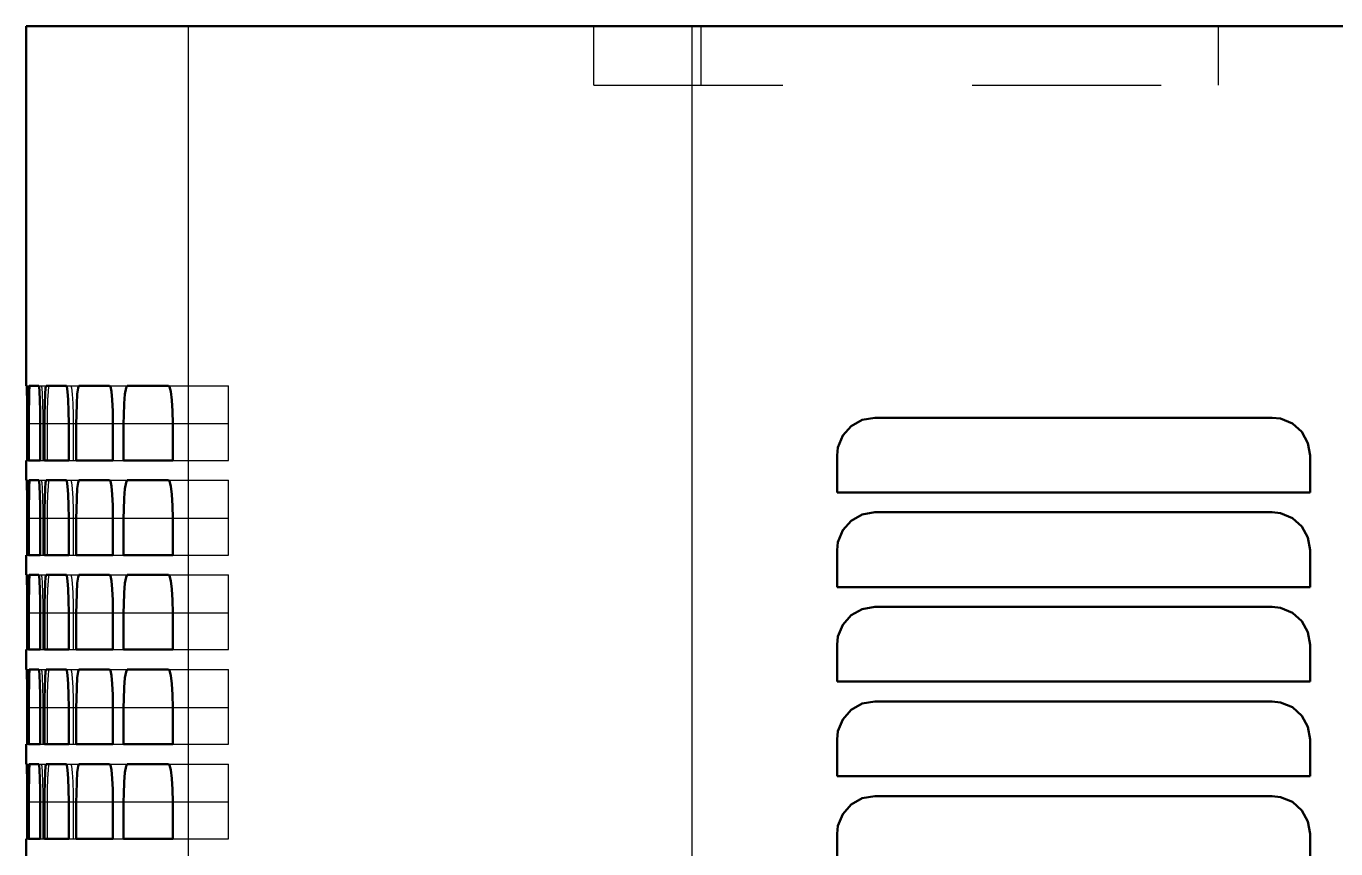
# Model space of a CAD drawing. Header units: inches. Extents: x -0.3 to 35.5, y 0 to 35.9.
# Drawn here: x -0.27 to 6.65, y 30.8 to 35.15 of the extents above; entities that cross this region are included whole.
import ezdxf

# ---------------------------------------------------------------- set-up
doc = ezdxf.new("R2010")
doc.units = ezdxf.units.IN
doc.header["$MEASUREMENT"] = 0
doc.linetypes.add('Dashed', pattern=[2, 1, -1])
for name, color, linetype, lineweight in [('AM_0', 7, 'Continuous', 50), ('AM_4', 3, 'Continuous', 25), ('AM_9', 6, 'Dashed', 25)]:
    doc.layers.add(name, color=color, linetype=linetype, lineweight=lineweight)

msp = doc.modelspace()

# ---------------------------------------------------------------- linework, layer by layer
at = {"layer": 'AM_0'}
for p, q in [((-0.27, 35.15), (35.27, 35.15)), ((-0.27, 35.15), (-0.27, 33.25)), ((-0.2669, 33.25), (-0.27, 33.25)), ((-0.2032, 33.25), (-0.255, 33.25)), ((-0.0573, 33.25), (-0.1644, 33.25)), ((0.171, 33.25), (0.0085, 33.25)), ((0.4823, 33.25), (0.2639, 33.25)), ((-0.2652, 32.855), (-0.2652, 33.05)), ((-0.258, 33.05), (-0.258, 32.855)), ((-0.1963, 32.855), (-0.1963, 33.05)), ((-0.1727, 33.05), (-0.1727, 32.855)), ((-0.0452, 32.855), (-0.0452, 33.05)), ((-0.0051, 33.05), (-0.0051, 32.855)), ((0.1884, 32.855), (0.1884, 33.05)), ((0.2451, 33.05), (0.2451, 32.855)), ((0.505, 32.855), (0.505, 33.05)), ((6.316, 33.081), (4.216, 33.081)), ((4.016, 32.881), (4.016, 32.686)), ((6.516, 32.686), (6.516, 32.881)), ((-0.27, 32.855), (-0.2652, 32.855)), ((-0.27, 32.855), (-0.27, 32.75)), ((-0.258, 32.855), (-0.1963, 32.855)), ((-0.1727, 32.855), (-0.0452, 32.855)), ((-0.0051, 32.855), (0.1884, 32.855)), ((0.2451, 32.855), (0.505, 32.855)), ((-0.2669, 32.75), (-0.27, 32.75)), ((-0.2032, 32.75), (-0.255, 32.75)), ((-0.0573, 32.75), (-0.1644, 32.75)), ((0.171, 32.75), (0.0085, 32.75)), ((0.4823, 32.75), (0.2639, 32.75)), ((4.016, 32.686), (6.516, 32.686)), ((-0.2652, 32.355), (-0.2652, 32.55)), ((-0.258, 32.55), (-0.258, 32.355)), ((-0.1963, 32.355), (-0.1963, 32.55)), ((-0.1727, 32.55), (-0.1727, 32.355)), ((-0.0452, 32.355), (-0.0452, 32.55)), ((-0.0051, 32.55), (-0.0051, 32.355)), ((0.1884, 32.355), (0.1884, 32.55)), ((0.2451, 32.55), (0.2451, 32.355)), ((0.505, 32.355), (0.505, 32.55)), ((6.316, 32.581), (4.216, 32.581)), ((-0.27, 32.355), (-0.2652, 32.355)), ((-0.27, 32.355), (-0.27, 32.25)), ((-0.258, 32.355), (-0.1963, 32.355)), ((-0.1727, 32.355), (-0.0452, 32.355)), ((-0.0051, 32.355), (0.1884, 32.355)), ((0.2451, 32.355), (0.505, 32.355)), ((4.016, 32.381), (4.016, 32.186)), ((6.516, 32.186), (6.516, 32.381)), ((-0.2669, 32.25), (-0.27, 32.25)), ((-0.2032, 32.25), (-0.255, 32.25)), ((-0.0573, 32.25), (-0.1644, 32.25)), ((0.171, 32.25), (0.0085, 32.25)), ((0.4823, 32.25), (0.2639, 32.25)), ((4.016, 32.186), (6.516, 32.186)), ((6.316, 32.081), (4.216, 32.081)), ((-0.2652, 31.855), (-0.2652, 32.05)), ((-0.258, 32.05), (-0.258, 31.855)), ((-0.1963, 31.855), (-0.1963, 32.05)), ((-0.1727, 32.05), (-0.1727, 31.855)), ((-0.0452, 31.855), (-0.0452, 32.05)), ((-0.0051, 32.05), (-0.0051, 31.855)), ((0.1884, 31.855), (0.1884, 32.05)), ((0.2451, 32.05), (0.2451, 31.855)), ((0.505, 31.855), (0.505, 32.05)), ((-0.27, 31.855), (-0.2652, 31.855)), ((-0.27, 31.855), (-0.27, 31.75)), ((-0.258, 31.855), (-0.1963, 31.855)), ((-0.1727, 31.855), (-0.0452, 31.855)), ((-0.0051, 31.855), (0.1884, 31.855)), ((0.2451, 31.855), (0.505, 31.855)), ((4.016, 31.881), (4.016, 31.686)), ((6.516, 31.686), (6.516, 31.881)), ((-0.2669, 31.75), (-0.27, 31.75)), ((-0.2032, 31.75), (-0.255, 31.75)), ((-0.0573, 31.75), (-0.1644, 31.75)), ((0.171, 31.75), (0.0085, 31.75)), ((0.4823, 31.75), (0.2639, 31.75)), ((4.016, 31.686), (6.516, 31.686)), ((6.316, 31.581), (4.216, 31.581)), ((-0.2652, 31.355), (-0.2652, 31.55)), ((-0.258, 31.55), (-0.258, 31.355)), ((-0.1963, 31.355), (-0.1963, 31.55)), ((-0.1727, 31.55), (-0.1727, 31.355)), ((-0.0452, 31.355), (-0.0452, 31.55)), ((-0.0051, 31.55), (-0.0051, 31.355)), ((0.1884, 31.355), (0.1884, 31.55)), ((0.2451, 31.55), (0.2451, 31.355)), ((0.505, 31.355), (0.505, 31.55)), ((4.016, 31.381), (4.016, 31.186)), ((6.516, 31.186), (6.516, 31.381)), ((-0.27, 31.355), (-0.2652, 31.355)), ((-0.27, 31.355), (-0.27, 31.25)), ((-0.258, 31.355), (-0.1963, 31.355)), ((-0.1727, 31.355), (-0.0452, 31.355)), ((-0.0051, 31.355), (0.1884, 31.355)), ((0.2451, 31.355), (0.505, 31.355)), ((-0.2669, 31.25), (-0.27, 31.25)), ((-0.2032, 31.25), (-0.255, 31.25)), ((-0.0573, 31.25), (-0.1644, 31.25)), ((0.171, 31.25), (0.0085, 31.25)), ((0.4823, 31.25), (0.2639, 31.25)), ((4.016, 31.186), (6.516, 31.186)), ((6.316, 31.081), (4.216, 31.081)), ((-0.2652, 30.855), (-0.2652, 31.05)), ((-0.258, 31.05), (-0.258, 30.855)), ((-0.1963, 30.855), (-0.1963, 31.05)), ((-0.1727, 31.05), (-0.1727, 30.855)), ((-0.0452, 30.855), (-0.0452, 31.05)), ((-0.0051, 31.05), (-0.0051, 30.855)), ((0.1884, 30.855), (0.1884, 31.05)), ((0.2451, 31.05), (0.2451, 30.855)), ((0.505, 30.855), (0.505, 31.05)), ((4.016, 30.881), (4.016, 30.686)), ((6.516, 30.686), (6.516, 30.881)), ((-0.27, 30.855), (-0.2652, 30.855)), ((-0.27, 30.855), (-0.27, 30.75)), ((-0.258, 30.855), (-0.1963, 30.855)), ((-0.1727, 30.855), (-0.0452, 30.855)), ((-0.0051, 30.855), (0.1884, 30.855)), ((0.2451, 30.855), (0.505, 30.855))]:
    msp.add_line(p, q, dxfattribs=at)
for points in [[(-0.2652, 33.05), (-0.2653, 33.1162), (-0.2656, 33.1749), (-0.266, 33.2196), (-0.2665, 33.2451), (-0.2669, 33.25)], [(-0.255, 33.25), (-0.256, 33.2387), (-0.2569, 33.2062), (-0.2576, 33.156), (-0.258, 33.0939), (-0.258, 33.05)], [(-0.1963, 33.05), (-0.1967, 33.1162), (-0.1978, 33.1749), (-0.1996, 33.2195), (-0.2017, 33.2451), (-0.2032, 33.25)], [(-0.1644, 33.25), (-0.1672, 33.2387), (-0.1696, 33.2061), (-0.1714, 33.1559), (-0.1725, 33.0937), (-0.1727, 33.05)], [(-0.0452, 33.05), (-0.0459, 33.1161), (-0.0479, 33.1748), (-0.0509, 33.2194), (-0.0547, 33.245), (-0.0573, 33.25)], [(0.0085, 33.25), (0.0039, 33.2387), (0, 33.206), (-0.003, 33.1557), (-0.0047, 33.0935), (-0.0051, 33.05)], [(0.1884, 33.05), (0.1875, 33.116), (0.1846, 33.1746), (0.1803, 33.2192), (0.1749, 33.245), (0.171, 33.25)], [(0.2639, 33.25), (0.2576, 33.2386), (0.2521, 33.2058), (0.2479, 33.1553), (0.2455, 33.0931), (0.2451, 33.05)], [(0.505, 33.05), (0.5038, 33.1159), (0.5001, 33.1743), (0.4944, 33.219), (0.4874, 33.2448), (0.4823, 33.25)], [(4.216, 33.081), (4.1495, 33.0696), (4.0905, 33.0367), (4.0458, 32.986), (4.0206, 32.9237), (4.016, 32.881)], [(6.516, 32.881), (6.5048, 32.947), (6.4725, 33.0055), (6.4227, 33.0502), (6.3607, 33.0759), (6.316, 33.081)], [(-0.2652, 32.55), (-0.2653, 32.6162), (-0.2656, 32.6749), (-0.266, 32.7196), (-0.2665, 32.7451), (-0.2669, 32.75)], [(-0.255, 32.75), (-0.256, 32.7387), (-0.2569, 32.7062), (-0.2576, 32.656), (-0.258, 32.5939), (-0.258, 32.55)], [(-0.1963, 32.55), (-0.1967, 32.6162), (-0.1978, 32.6749), (-0.1996, 32.7195), (-0.2017, 32.7451), (-0.2032, 32.75)], [(-0.1644, 32.75), (-0.1672, 32.7387), (-0.1696, 32.7061), (-0.1714, 32.6559), (-0.1725, 32.5937), (-0.1727, 32.55)], [(-0.0452, 32.55), (-0.0459, 32.6161), (-0.0479, 32.6748), (-0.0509, 32.7194), (-0.0547, 32.745), (-0.0573, 32.75)], [(0.0085, 32.75), (0.0039, 32.7387), (0, 32.706), (-0.003, 32.6557), (-0.0047, 32.5935), (-0.0051, 32.55)], [(0.1884, 32.55), (0.1875, 32.616), (0.1846, 32.6746), (0.1803, 32.7192), (0.1749, 32.745), (0.171, 32.75)], [(0.2639, 32.75), (0.2576, 32.7386), (0.2521, 32.7058), (0.2479, 32.6553), (0.2455, 32.5931), (0.2451, 32.55)], [(0.505, 32.55), (0.5038, 32.6159), (0.5001, 32.6743), (0.4944, 32.719), (0.4874, 32.7448), (0.4823, 32.75)], [(4.216, 32.581), (4.1495, 32.5696), (4.0905, 32.5367), (4.0458, 32.486), (4.0206, 32.4237), (4.016, 32.381)], [(6.516, 32.381), (6.5048, 32.447), (6.4725, 32.5055), (6.4227, 32.5502), (6.3607, 32.5759), (6.316, 32.581)], [(-0.2652, 32.05), (-0.2653, 32.1162), (-0.2656, 32.1749), (-0.266, 32.2196), (-0.2665, 32.2451), (-0.2669, 32.25)], [(-0.255, 32.25), (-0.256, 32.2387), (-0.2569, 32.2062), (-0.2576, 32.156), (-0.258, 32.0939), (-0.258, 32.05)], [(-0.1963, 32.05), (-0.1967, 32.1162), (-0.1978, 32.1749), (-0.1996, 32.2195), (-0.2017, 32.2451), (-0.2032, 32.25)], [(-0.1644, 32.25), (-0.1672, 32.2387), (-0.1696, 32.2061), (-0.1714, 32.1559), (-0.1725, 32.0937), (-0.1727, 32.05)], [(-0.0452, 32.05), (-0.0459, 32.1161), (-0.0479, 32.1748), (-0.0509, 32.2194), (-0.0547, 32.245), (-0.0573, 32.25)], [(0.0085, 32.25), (0.0039, 32.2387), (0, 32.206), (-0.003, 32.1557), (-0.0047, 32.0935), (-0.0051, 32.05)], [(0.1884, 32.05), (0.1875, 32.116), (0.1846, 32.1746), (0.1803, 32.2192), (0.1749, 32.245), (0.171, 32.25)], [(0.2639, 32.25), (0.2576, 32.2386), (0.2521, 32.2058), (0.2479, 32.1553), (0.2455, 32.0931), (0.2451, 32.05)], [(0.505, 32.05), (0.5038, 32.1159), (0.5001, 32.1743), (0.4944, 32.219), (0.4874, 32.2448), (0.4823, 32.25)], [(4.216, 32.081), (4.1495, 32.0696), (4.0905, 32.0367), (4.0458, 31.986), (4.0206, 31.9237), (4.016, 31.881)], [(6.516, 31.881), (6.5048, 31.947), (6.4725, 32.0055), (6.4227, 32.0502), (6.3607, 32.0759), (6.316, 32.081)], [(-0.2652, 31.55), (-0.2653, 31.6162), (-0.2656, 31.6749), (-0.266, 31.7196), (-0.2665, 31.7451), (-0.2669, 31.75)], [(-0.255, 31.75), (-0.256, 31.7387), (-0.2569, 31.7062), (-0.2576, 31.656), (-0.258, 31.5939), (-0.258, 31.55)], [(-0.1963, 31.55), (-0.1967, 31.6162), (-0.1978, 31.6749), (-0.1996, 31.7195), (-0.2017, 31.7451), (-0.2032, 31.75)], [(-0.1644, 31.75), (-0.1672, 31.7387), (-0.1696, 31.7061), (-0.1714, 31.6559), (-0.1725, 31.5937), (-0.1727, 31.55)], [(-0.0452, 31.55), (-0.0459, 31.6161), (-0.0479, 31.6748), (-0.0509, 31.7194), (-0.0547, 31.745), (-0.0573, 31.75)], [(0.0085, 31.75), (0.0039, 31.7387), (0, 31.706), (-0.003, 31.6557), (-0.0047, 31.5935), (-0.0051, 31.55)], [(0.1884, 31.55), (0.1875, 31.616), (0.1846, 31.6746), (0.1803, 31.7192), (0.1749, 31.745), (0.171, 31.75)], [(0.2639, 31.75), (0.2576, 31.7386), (0.2521, 31.7058), (0.2479, 31.6553), (0.2455, 31.5931), (0.2451, 31.55)], [(0.505, 31.55), (0.5038, 31.6159), (0.5001, 31.6743), (0.4944, 31.719), (0.4874, 31.7448), (0.4823, 31.75)], [(4.216, 31.581), (4.1495, 31.5696), (4.0905, 31.5367), (4.0458, 31.486), (4.0206, 31.4237), (4.016, 31.381)], [(6.516, 31.381), (6.5048, 31.447), (6.4725, 31.5055), (6.4227, 31.5502), (6.3607, 31.5759), (6.316, 31.581)], [(-0.2652, 31.05), (-0.2653, 31.1162), (-0.2656, 31.1749), (-0.266, 31.2196), (-0.2665, 31.2451), (-0.2669, 31.25)], [(-0.255, 31.25), (-0.256, 31.2387), (-0.2569, 31.2062), (-0.2576, 31.156), (-0.258, 31.0939), (-0.258, 31.05)], [(-0.1963, 31.05), (-0.1967, 31.1162), (-0.1978, 31.1749), (-0.1996, 31.2195), (-0.2017, 31.2451), (-0.2032, 31.25)], [(-0.1644, 31.25), (-0.1672, 31.2387), (-0.1696, 31.2061), (-0.1714, 31.1559), (-0.1725, 31.0937), (-0.1727, 31.05)], [(-0.0452, 31.05), (-0.0459, 31.1161), (-0.0479, 31.1748), (-0.0509, 31.2194), (-0.0547, 31.245), (-0.0573, 31.25)], [(0.0085, 31.25), (0.0039, 31.2387), (0, 31.206), (-0.003, 31.1557), (-0.0047, 31.0935), (-0.0051, 31.05)], [(0.1884, 31.05), (0.1875, 31.116), (0.1846, 31.1746), (0.1803, 31.2192), (0.1749, 31.245), (0.171, 31.25)], [(0.2639, 31.25), (0.2576, 31.2386), (0.2521, 31.2058), (0.2479, 31.1553), (0.2455, 31.0931), (0.2451, 31.05)], [(0.505, 31.05), (0.5038, 31.1159), (0.5001, 31.1743), (0.4944, 31.219), (0.4874, 31.2448), (0.4823, 31.25)], [(4.216, 31.081), (4.1495, 31.0696), (4.0905, 31.0367), (4.0458, 30.986), (4.0206, 30.9237), (4.016, 30.881)], [(6.516, 30.881), (6.5048, 30.947), (6.4725, 31.0055), (6.4227, 31.0502), (6.3607, 31.0759), (6.316, 31.081)]]:
    msp.add_lwpolyline(points, dxfattribs=at)
at = {"layer": 'AM_4'}
for p, q in [((0.5858, 35.15), (0.5858, 1.625)), ((3.2489, 35.15), (3.2489, 1.625)), ((-0.258, 33.05), (-0.1963, 33.05)), ((-0.1727, 33.05), (-0.0452, 33.05)), ((-0.0051, 33.05), (0.1884, 33.05)), ((0.2451, 33.05), (0.505, 33.05)), ((-0.258, 32.55), (-0.1963, 32.55)), ((-0.1727, 32.55), (-0.0452, 32.55)), ((-0.0051, 32.55), (0.1884, 32.55)), ((0.2451, 32.55), (0.505, 32.55)), ((-0.258, 32.05), (-0.1963, 32.05)), ((-0.1727, 32.05), (-0.0452, 32.05)), ((-0.0051, 32.05), (0.1884, 32.05)), ((0.2451, 32.05), (0.505, 32.05)), ((-0.258, 31.55), (-0.1963, 31.55)), ((-0.1727, 31.55), (-0.0452, 31.55)), ((-0.0051, 31.55), (0.1884, 31.55)), ((0.2451, 31.55), (0.505, 31.55)), ((-0.258, 31.05), (-0.1963, 31.05)), ((-0.1727, 31.05), (-0.0452, 31.05)), ((-0.0051, 31.05), (0.1884, 31.05)), ((0.2451, 31.05), (0.505, 31.05))]:
    msp.add_line(p, q, dxfattribs=at)
at = {"layer": 'AM_9'}
for p, q in [((2.73, 34.838), (2.73, 35.15)), ((3.2489, 35.15), (3.2489, 14.625)), ((3.2979, 34.838), (3.2979, 35.15)), ((6.0317, 34.838), (6.0317, 35.15)), ((2.73, 34.838), (32.27, 34.838)), ((-0.2669, 33.25), (-0.255, 33.25)), ((-0.2032, 33.25), (-0.1644, 33.25)), ((-0.0573, 33.25), (0.0085, 33.25)), ((0.171, 33.25), (0.2639, 33.25)), ((0.4823, 33.25), (0.8, 33.25)), ((0.8, 32.855), (0.8, 33.25)), ((-0.2652, 33.05), (-0.258, 33.05)), ((-0.2613, 33.05), (-0.2613, 32.855)), ((-0.2522, 32.855), (-0.2522, 33.05)), ((-0.1963, 33.05), (-0.1727, 33.05)), ((-0.1826, 33.05), (-0.1826, 32.855)), ((-0.157, 32.855), (-0.157, 33.05)), ((-0.0452, 33.05), (-0.0051, 33.05)), ((-0.0217, 33.05), (-0.0217, 32.855)), ((0.1884, 33.05), (0.2451, 33.05)), ((0.505, 33.05), (0.8, 33.05)), ((-0.2652, 32.855), (-0.258, 32.855)), ((-0.1963, 32.855), (-0.1727, 32.855)), ((-0.0452, 32.855), (-0.0051, 32.855)), ((0.1884, 32.855), (0.2451, 32.855)), ((0.505, 32.855), (0.8, 32.855)), ((-0.2669, 32.75), (-0.255, 32.75)), ((-0.2032, 32.75), (-0.1644, 32.75)), ((-0.0573, 32.75), (0.0085, 32.75)), ((0.171, 32.75), (0.2639, 32.75)), ((0.4823, 32.75), (0.8, 32.75)), ((0.8, 32.355), (0.8, 32.75)), ((-0.2652, 32.55), (-0.258, 32.55)), ((-0.2613, 32.55), (-0.2613, 32.355)), ((-0.2522, 32.355), (-0.2522, 32.55)), ((-0.1963, 32.55), (-0.1727, 32.55)), ((-0.1826, 32.55), (-0.1826, 32.355)), ((-0.157, 32.355), (-0.157, 32.55)), ((-0.0452, 32.55), (-0.0051, 32.55)), ((-0.0217, 32.55), (-0.0217, 32.355)), ((0.1884, 32.55), (0.2451, 32.55)), ((0.505, 32.55), (0.8, 32.55)), ((-0.2652, 32.355), (-0.258, 32.355)), ((-0.1963, 32.355), (-0.1727, 32.355)), ((-0.0452, 32.355), (-0.0051, 32.355)), ((0.1884, 32.355), (0.2451, 32.355)), ((0.505, 32.355), (0.8, 32.355)), ((-0.2669, 32.25), (-0.255, 32.25)), ((-0.2032, 32.25), (-0.1644, 32.25)), ((-0.0573, 32.25), (0.0085, 32.25)), ((0.171, 32.25), (0.2639, 32.25)), ((0.4823, 32.25), (0.8, 32.25)), ((0.8, 31.855), (0.8, 32.25)), ((-0.2652, 32.05), (-0.258, 32.05)), ((-0.2613, 32.05), (-0.2613, 31.855)), ((-0.2522, 31.855), (-0.2522, 32.05)), ((-0.1963, 32.05), (-0.1727, 32.05)), ((-0.1826, 32.05), (-0.1826, 31.855)), ((-0.157, 31.855), (-0.157, 32.05)), ((-0.0452, 32.05), (-0.0051, 32.05)), ((-0.0217, 32.05), (-0.0217, 31.855)), ((0.1884, 32.05), (0.2451, 32.05)), ((0.505, 32.05), (0.8, 32.05)), ((-0.2652, 31.855), (-0.258, 31.855)), ((-0.1963, 31.855), (-0.1727, 31.855)), ((-0.0452, 31.855), (-0.0051, 31.855)), ((0.1884, 31.855), (0.2451, 31.855)), ((0.505, 31.855), (0.8, 31.855)), ((-0.2669, 31.75), (-0.255, 31.75)), ((-0.2032, 31.75), (-0.1644, 31.75)), ((-0.0573, 31.75), (0.0085, 31.75)), ((0.171, 31.75), (0.2639, 31.75)), ((0.4823, 31.75), (0.8, 31.75)), ((0.8, 31.355), (0.8, 31.75)), ((-0.2652, 31.55), (-0.258, 31.55)), ((-0.2613, 31.55), (-0.2613, 31.355)), ((-0.2522, 31.355), (-0.2522, 31.55)), ((-0.1963, 31.55), (-0.1727, 31.55)), ((-0.1826, 31.55), (-0.1826, 31.355)), ((-0.157, 31.355), (-0.157, 31.55)), ((-0.0452, 31.55), (-0.0051, 31.55)), ((-0.0217, 31.55), (-0.0217, 31.355)), ((0.1884, 31.55), (0.2451, 31.55)), ((0.505, 31.55), (0.8, 31.55)), ((-0.2652, 31.355), (-0.258, 31.355)), ((-0.1963, 31.355), (-0.1727, 31.355)), ((-0.0452, 31.355), (-0.0051, 31.355)), ((0.1884, 31.355), (0.2451, 31.355)), ((0.505, 31.355), (0.8, 31.355)), ((-0.2669, 31.25), (-0.255, 31.25)), ((-0.2032, 31.25), (-0.1644, 31.25)), ((-0.0573, 31.25), (0.0085, 31.25)), ((0.171, 31.25), (0.2639, 31.25)), ((0.4823, 31.25), (0.8, 31.25)), ((0.8, 30.855), (0.8, 31.25)), ((-0.2652, 31.05), (-0.258, 31.05)), ((-0.2613, 31.05), (-0.2613, 30.855)), ((-0.2522, 30.855), (-0.2522, 31.05)), ((-0.1963, 31.05), (-0.1727, 31.05)), ((-0.1826, 31.05), (-0.1826, 30.855)), ((-0.157, 30.855), (-0.157, 31.05)), ((-0.0452, 31.05), (-0.0051, 31.05)), ((-0.0217, 31.05), (-0.0217, 30.855)), ((0.1884, 31.05), (0.2451, 31.05)), ((0.505, 31.05), (0.8, 31.05)), ((-0.2652, 30.855), (-0.258, 30.855)), ((-0.1963, 30.855), (-0.1727, 30.855)), ((-0.0452, 30.855), (-0.0051, 30.855)), ((0.1884, 30.855), (0.2451, 30.855)), ((0.505, 30.855), (0.8, 30.855))]:
    msp.add_line(p, q, dxfattribs=at)
for points in [[(-0.2636, 33.25), (-0.2629, 33.2387), (-0.2622, 33.2062), (-0.2617, 33.156), (-0.2614, 33.0939), (-0.2613, 33.05)], [(-0.2522, 33.05), (-0.252, 33.1162), (-0.2514, 33.1749), (-0.2505, 33.2196), (-0.2494, 33.2451), (-0.2485, 33.25)], [(-0.1901, 33.25), (-0.1877, 33.2387), (-0.1855, 33.2061), (-0.1838, 33.1559), (-0.1828, 33.0938), (-0.1826, 33.05)], [(-0.157, 33.05), (-0.1565, 33.1162), (-0.1551, 33.1748), (-0.1529, 33.2195), (-0.1501, 33.2451), (-0.1481, 33.25)], [(-0.0345, 33.25), (-0.0303, 33.2387), (-0.0265, 33.206), (-0.0236, 33.1557), (-0.022, 33.0935), (-0.0217, 33.05)], [(-0.2636, 32.75), (-0.2629, 32.7387), (-0.2622, 32.7062), (-0.2617, 32.656), (-0.2614, 32.5939), (-0.2613, 32.55)], [(-0.2522, 32.55), (-0.252, 32.6162), (-0.2514, 32.6749), (-0.2505, 32.7196), (-0.2494, 32.7451), (-0.2485, 32.75)], [(-0.1901, 32.75), (-0.1877, 32.7387), (-0.1855, 32.7061), (-0.1838, 32.6559), (-0.1828, 32.5938), (-0.1826, 32.55)], [(-0.157, 32.55), (-0.1565, 32.6162), (-0.1551, 32.6748), (-0.1529, 32.7195), (-0.1501, 32.7451), (-0.1481, 32.75)], [(-0.0345, 32.75), (-0.0303, 32.7387), (-0.0265, 32.706), (-0.0236, 32.6557), (-0.022, 32.5935), (-0.0217, 32.55)], [(-0.2636, 32.25), (-0.2629, 32.2387), (-0.2622, 32.2062), (-0.2617, 32.156), (-0.2614, 32.0939), (-0.2613, 32.05)], [(-0.2522, 32.05), (-0.252, 32.1162), (-0.2514, 32.1749), (-0.2505, 32.2196), (-0.2494, 32.2451), (-0.2485, 32.25)], [(-0.1901, 32.25), (-0.1877, 32.2387), (-0.1855, 32.2061), (-0.1838, 32.1559), (-0.1828, 32.0938), (-0.1826, 32.05)], [(-0.157, 32.05), (-0.1565, 32.1162), (-0.1551, 32.1748), (-0.1529, 32.2195), (-0.1501, 32.2451), (-0.1481, 32.25)], [(-0.0345, 32.25), (-0.0303, 32.2387), (-0.0265, 32.206), (-0.0236, 32.1557), (-0.022, 32.0935), (-0.0217, 32.05)], [(-0.2636, 31.75), (-0.2629, 31.7387), (-0.2622, 31.7062), (-0.2617, 31.656), (-0.2614, 31.5939), (-0.2613, 31.55)], [(-0.2522, 31.55), (-0.252, 31.6162), (-0.2514, 31.6749), (-0.2505, 31.7196), (-0.2494, 31.7451), (-0.2485, 31.75)], [(-0.1901, 31.75), (-0.1877, 31.7387), (-0.1855, 31.7061), (-0.1838, 31.6559), (-0.1828, 31.5938), (-0.1826, 31.55)], [(-0.157, 31.55), (-0.1565, 31.6162), (-0.1551, 31.6748), (-0.1529, 31.7195), (-0.1501, 31.7451), (-0.1481, 31.75)], [(-0.0345, 31.75), (-0.0303, 31.7387), (-0.0265, 31.706), (-0.0236, 31.6557), (-0.022, 31.5935), (-0.0217, 31.55)], [(-0.2636, 31.25), (-0.2629, 31.2387), (-0.2622, 31.2062), (-0.2617, 31.156), (-0.2614, 31.0939), (-0.2613, 31.05)], [(-0.2522, 31.05), (-0.252, 31.1162), (-0.2514, 31.1749), (-0.2505, 31.2196), (-0.2494, 31.2451), (-0.2485, 31.25)], [(-0.1901, 31.25), (-0.1877, 31.2387), (-0.1855, 31.2061), (-0.1838, 31.1559), (-0.1828, 31.0938), (-0.1826, 31.05)], [(-0.157, 31.05), (-0.1565, 31.1162), (-0.1551, 31.1748), (-0.1529, 31.2195), (-0.1501, 31.2451), (-0.1481, 31.25)], [(-0.0345, 31.25), (-0.0303, 31.2387), (-0.0265, 31.206), (-0.0236, 31.1557), (-0.022, 31.0935), (-0.0217, 31.05)]]:
    msp.add_lwpolyline(points, dxfattribs=at)

doc.saveas('drawing.dxf')
